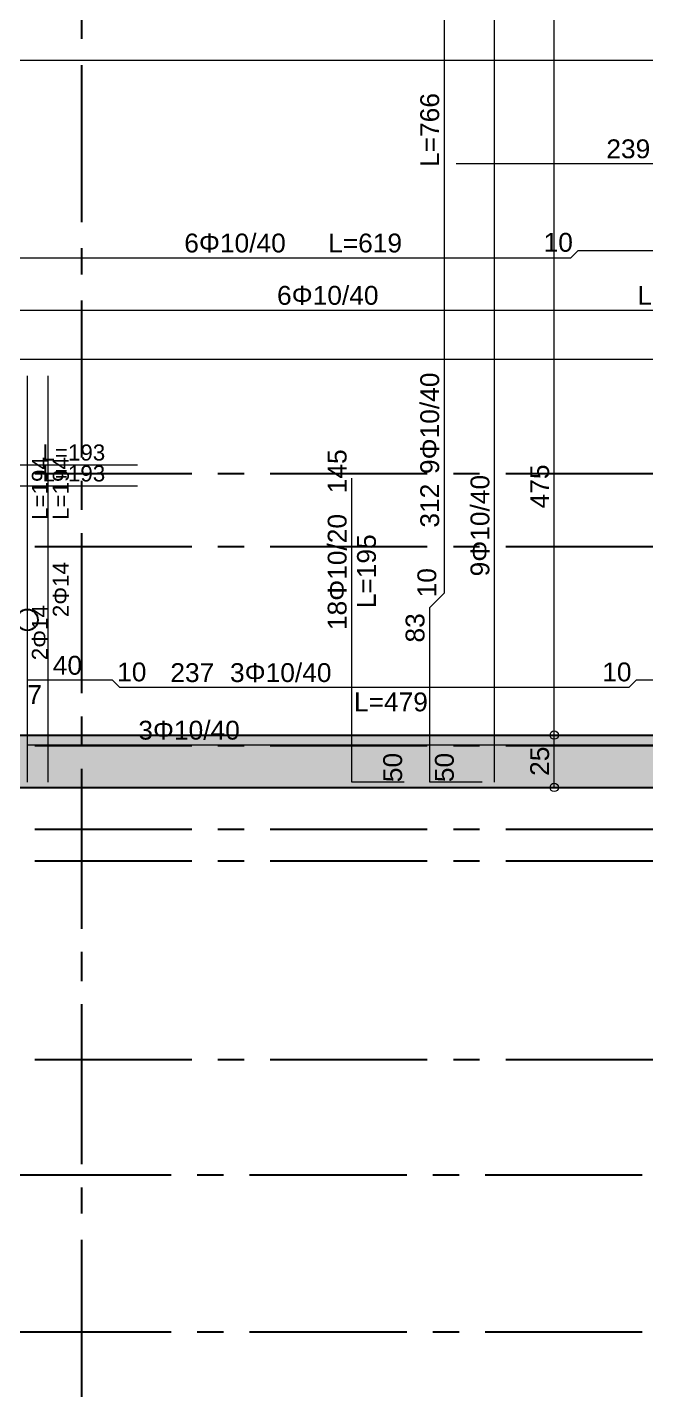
# Model space of a CAD drawing. Header units: millimetres. Extents: x 2232 to 85269, y -3593 to 5869.
# Drawn here: x 42476 to 42771, y 3066 to 3720 of the extents above; entities that cross this region are included whole.
import ezdxf

# ---------------------------------------------------------------- set-up
doc = ezdxf.new("R2010")
doc.units = ezdxf.units.MM
doc.linetypes.add('CENTER2', pattern=[112.5, 75, -12.5, 12.5, -12.5])
doc.linetypes.add('DASHDOT2', pattern=[12.7, 6.35, -3.175, 0, -3.175])
doc.layers.add('aks', color=251, linetype='DASHDOT2', lineweight=35)
for name, color, linetype in [('Donatı Topl. Uzun. Yazısı', 7, 'Continuous'), ('Donatı Uz. Yazısı', 7, 'Continuous'), ('Donatı Yazısı', 7, 'Continuous'), ('Donatı Çizgisi', 7, 'Continuous'), ('Merdiven', 7, 'Continuous'), ('Panel', 7, 'Continuous'), ('Standart', 7, 'Continuous'), ('Ölçülendirme', 7, 'Continuous')]:
    doc.layers.add(name, color=color, linetype=linetype)
doc.styles.add('arial_1_18', font='arial.ttf', dxfattribs={"height": 0.2})

# ---------------------------------------------------------------- blocks, each defined once
blk = doc.blocks.new('IDE128Entity470')
at = {"layer": 'aks', "color": 251, "linetype": 'CENTER2', "lineweight": -3}
blk.add_lwpolyline([(-734.83, 0), (3944.83, 0)], dxfattribs=at)
blk = doc.blocks.new('IDE128Entity475')
at = {"layer": 'aks', "color": 251, "linetype": 'CENTER2', "lineweight": -3}
blk.add_lwpolyline([(-734.83, 75), (3944.83, 75)], dxfattribs=at)
blk = doc.blocks.new('IDE128Entity482')
at = {"layer": 'aks', "color": 251, "linetype": 'CENTER2', "lineweight": -3}
blk.add_lwpolyline([(-50, 130), (3260, 130)], dxfattribs=at)
blk = doc.blocks.new('IDE128Entity489')
at = {"layer": 'aks', "color": 251, "linetype": 'CENTER2', "lineweight": -3}
blk.add_lwpolyline([(-50, 225), (3260, 225)], dxfattribs=at)
blk = doc.blocks.new('IDE128Entity496')
at = {"layer": 'aks', "color": 251, "linetype": 'CENTER2', "lineweight": -3}
blk.add_lwpolyline([(-50, 375), (3260, 375)], dxfattribs=at)
blk = doc.blocks.new('IDE128Entity503')
at = {"layer": 'aks', "color": 251, "linetype": 'CENTER2', "lineweight": -3}
blk.add_lwpolyline([(-50, 240), (3260, 240)], dxfattribs=at)
blk = doc.blocks.new('IDE128Entity510')
at = {"layer": 'aks', "color": 251, "linetype": 'CENTER2', "lineweight": -3}
blk.add_lwpolyline([(-50, 280), (3260, 280)], dxfattribs=at)
blk = doc.blocks.new('IDE128Entity517')
at = {"layer": 'aks', "color": 251, "linetype": 'CENTER2', "lineweight": -3}
blk.add_lwpolyline([(-50, 260), (3260, 260)], dxfattribs=at)
blk = doc.blocks.new('IDE128Entity524')
at = {"layer": 'aks', "color": 251, "linetype": 'CENTER2', "lineweight": -3}
blk.add_lwpolyline([(-50, 410), (3260, 410)], dxfattribs=at)
blk = doc.blocks.new('IDE128Entity655')
at = {"layer": 'aks', "color": 251, "linetype": 'CENTER2', "lineweight": -3}
blk.add_lwpolyline([(2110, -604.83), (2110, 80)], dxfattribs=at)
blk = doc.blocks.new('IDE128Entity657')
at = {"layer": 'aks', "color": 251, "linetype": 'CENTER2', "lineweight": -3}
blk.add_lwpolyline([(2110, 80), (2110, 2250)], dxfattribs=at)
blk = doc.blocks.new('IDE128Entity719')
at = {"layer": 'Donatı Çizgisi', "color": 5, "linetype": 'Continuous', "lineweight": 5}
blk.add_lwpolyline([(1944, 404), (2136.59, 404)], dxfattribs=at)
at = {"layer": 'Donatı Topl. Uzun. Yazısı', "color": 1, "linetype": 'Continuous', "lineweight": 5, "style": 'arial_1_18'}
blk.add_text('L=193', height=7.65, dxfattribs=at).set_placement((2091.17, 406.13))
at = {"layer": 'Donatı Yazısı', "color": 5, "linetype": 'Continuous', "lineweight": 5, "style": 'arial_1_18'}
blk.add_text('2Φ14', height=7.65, dxfattribs=at).set_placement((2001.78, 406.13))
blk = doc.blocks.new('IDE128Entity720')
at = {"layer": 'Donatı Çizgisi', "color": 5, "linetype": 'Continuous', "lineweight": 5}
blk.add_lwpolyline([(1944, 414), (2136.59, 414)], dxfattribs=at)
at = {"layer": 'Donatı Topl. Uzun. Yazısı', "color": 1, "linetype": 'Continuous', "lineweight": 5, "style": 'arial_1_18'}
blk.add_text('L=193', height=7.65, dxfattribs=at).set_placement((2091.17, 416.13))
at = {"layer": 'Donatı Yazısı', "color": 5, "linetype": 'Continuous', "lineweight": 5, "style": 'arial_1_18'}
blk.add_text('2Φ14', height=7.65, dxfattribs=at).set_placement((2001.78, 416.13))
blk = doc.blocks.new('IDE128Entity721')
at = {"layer": 'Donatı Çizgisi', "color": 5, "linetype": 'Continuous', "lineweight": 5}
blk.add_lwpolyline([(2084, 262.5), (2084, 456.59)], dxfattribs=at)
at = {"layer": 'Donatı Topl. Uzun. Yazısı', "color": 1, "linetype": 'Continuous', "lineweight": 5, "style": 'arial_1_18'}
blk.add_text('L=194', height=7.65, rotation=90, dxfattribs=at).set_placement((2093.78, 387.76))
at = {"layer": 'Donatı Yazısı', "color": 5, "linetype": 'Continuous', "lineweight": 5, "style": 'arial_1_18'}
blk.add_text('2Φ14', height=7.65, rotation=90, dxfattribs=at).set_placement((2093.78, 320.73))
blk = doc.blocks.new('IDE128Entity722')
at = {"layer": 'Donatı Çizgisi', "color": 5, "linetype": 'Continuous', "lineweight": 5}
blk.add_lwpolyline([(2094, 262.5), (2094, 456.59)], dxfattribs=at)
at = {"layer": 'Donatı Topl. Uzun. Yazısı', "color": 1, "linetype": 'Continuous', "lineweight": 5, "style": 'arial_1_18'}
blk.add_text('L=194', height=7.65, rotation=90, dxfattribs=at).set_placement((2103.78, 387.76))
at = {"layer": 'Donatı Yazısı', "color": 5, "linetype": 'Continuous', "lineweight": 5, "style": 'arial_1_18'}
blk.add_text('2Φ14', height=7.65, rotation=90, dxfattribs=at).set_placement((2103.78, 341.3))
blk = doc.blocks.new('IDE128Entity763')
at = {"layer": 'Panel', "linetype": 'Continuous', "lineweight": 5}
h = blk.add_hatch(dxfattribs=at)
h.set_pattern_fill('SACNCR', color=163, scale=50, style=0)
h.set_pattern_definition([(45, (0, 0), (-3.314563, 3.314563), []), (45, (3.3146, 0), (-3.314563, 3.314563), [0, -4.6875])])
h.paths.add_polyline_path([(2448.33, 276.67), (2440, 260), (1800, 260), (1808.33, 276.67), (1825, 285), (2440, 285)])
blk = doc.blocks.new('IDE128Entity764')
at = {"layer": 'Panel', "color": 164, "linetype": 'Continuous', "lineweight": -3}
blk.add_lwpolyline([(1800, 260), (2440, 260)], dxfattribs=at)
blk = doc.blocks.new('IDE128Entity765')
at = {"layer": 'Panel', "color": 164, "linetype": 'Continuous', "lineweight": -3}
blk.add_lwpolyline([(1825, 285), (2440, 285)], dxfattribs=at)
blk = doc.blocks.new('IDE128Entity1397')
at = {"layer": 'Merdiven', "color": 251, "linetype": 'Continuous', "lineweight": -3}
blk.add_circle((2084, 340), 5, dxfattribs=at)
blk = doc.blocks.new('IDE128Entity1407')
at = {"layer": 'Donatı Çizgisi', "color": 5, "linetype": 'Continuous', "lineweight": 5}
for points in [[(2307.16, 262.5), (2307.16, 782.5)], [(2283.16, 352.86), (2283.16, 665)], [(2288.75, 558), (2528, 558)], [(2007.93, 513.01), (2343.5, 513.01)], [(2343.5, 513.01), (2347, 516.51)], [(2347, 516.51), (2550, 516.51)], [(1944, 488.01), (2462.5, 488.01)], [(2238.96, 262.5), (2238.96, 407.75)], [(2276.16, 345.86), (2283.16, 352.86)], [(2276.16, 262.5), (2276.16, 345.86)], [(2084, 307.83), (2084, 311.33)], [(2084, 311.33), (2124.43, 311.33)], [(2124.43, 311.33), (2127.93, 307.83)], [(2127.93, 307.83), (2371.5, 307.83)], [(2371.5, 307.83), (2375, 311.33)], [(2375, 311.33), (2550, 311.33)], [(2084, 280.33), (2462.5, 280.33)], [(2263.96, 262.5), (2238.96, 262.5)], [(2301.16, 262.5), (2276.16, 262.5)]]:
    blk.add_lwpolyline(points, dxfattribs=at)
at = {"layer": 'Donatı Topl. Uzun. Yazısı', "color": 1, "linetype": 'Continuous', "lineweight": 5, "style": 'arial_1_18'}
for s, p in [('L=766', (2280.66, 556.33)), ('L=195', (2250.46, 345.57))]:
    blk.add_text(s, height=9, rotation=90, dxfattribs=at).set_placement(p)
for s, p in [('L=619', (2227.65, 515.51)), ('L=518', (2375.34, 490.51)), ('L=479', (2239.98, 296.33))]:
    blk.add_text(s, height=9, dxfattribs=at).set_placement(p)
at = {"layer": 'Donatı Uz. Yazısı', "color": 5, "linetype": 'Continuous', "lineweight": 5, "style": 'arial_1_18'}
for s, p in [('239', (2360.53, 560.5)), ('10', (2330.57, 515.83)), ('40', (2096.13, 313.83)), ('10', (2126.88, 310.65)), ('237', (2152.29, 310.33)), ('10', (2358.57, 310.65)), ('7', (2084, 299.83))]:
    blk.add_text(s, height=9, dxfattribs=at).set_placement(p)
for s, p in [('145', (2236.46, 400.49)), ('312', (2280.66, 384.07)), ('10', (2279.29, 350.76)), ('83', (2273.66, 329.19)), ('50', (2262.96, 262.5)), ('50', (2287.66, 262.5))]:
    blk.add_text(s, height=9, rotation=90, dxfattribs=at).set_placement(p)
at = {"layer": 'Donatı Yazısı', "color": 5, "linetype": 'Continuous', "lineweight": 5, "style": 'arial_1_18'}
for s, p in [('6Φ10/40', (2158.94, 515.51)), ('6Φ10/40', (2203.25, 490.51)), ('3Φ10/40', (2180.78, 310.33)), ('3Φ10/40', (2136.99, 282.83))]:
    blk.add_text(s, height=9, dxfattribs=at).set_placement(p)
for s, p in [('9Φ10/40', (2280.66, 409.67)), ('9Φ10/40', (2304.66, 360.78)), ('18Φ10/20', (2236.46, 335.13))]:
    blk.add_text(s, height=9, rotation=90, dxfattribs=at).set_placement(p)
blk = doc.blocks.new('IDE128Entity1408')
at = {"layer": 'Ölçülendirme', "color": 1, "linetype": 'Continuous', "lineweight": 5}
for points in [[(2335.66, 260), (2335.66, 760)], [(1800, 607.35), (2440, 607.35)], [(1800, 464.51), (2440, 464.51)]]:
    blk.add_lwpolyline(points, dxfattribs=at)
for centre in [(2335.66, 285), (2335.66, 260)]:
    blk.add_circle(centre, 2, dxfattribs=at)
at = {"layer": 'Ölçülendirme', "color": 1, "linetype": 'Continuous', "lineweight": 5, "style": 'arial_1_18'}
for s, p in [('475', (2333.16, 393.26)), ('25', (2333.16, 265.51))]:
    blk.add_text(s, height=9, rotation=90, dxfattribs=at).set_placement(p)

msp = doc.modelspace()

# ---------------------------------------------------------------- block references
at = {"layer": 'aks'}
for name, p in [('IDE128Entity657', (40391.75, 3097)), ('IDE128Entity655', (40391.75, 3445.76)), ('IDE128Entity524', (40391.75, 3097)), ('IDE128Entity496', (40391.75, 3097)), ('IDE128Entity510', (40391.75, 3097)), ('IDE128Entity517', (40391.75, 3097)), ('IDE128Entity503', (40391.75, 3097)), ('IDE128Entity489', (40391.75, 3097)), ('IDE128Entity482', (40391.75, 3097)), ('IDE128Entity475', (40391.75, 3097)), ('IDE128Entity470', (40391.75, 3097))]:
    msp.add_blockref(name, p, dxfattribs=at)
at = {"layer": 'Merdiven'}
msp.add_blockref('IDE128Entity1397', (40391.75, 3097), dxfattribs=at)
at = {"layer": 'Panel'}
for name in ['IDE128Entity763', 'IDE128Entity765', 'IDE128Entity764']:
    msp.add_blockref(name, (40391.75, 3097), dxfattribs=at)
at = {"layer": 'Standart'}
for name in ['IDE128Entity1408', 'IDE128Entity1407', 'IDE128Entity721', 'IDE128Entity722', 'IDE128Entity720', 'IDE128Entity719']:
    msp.add_blockref(name, (40391.75, 3097), dxfattribs=at)

doc.saveas('drawing.dxf')
